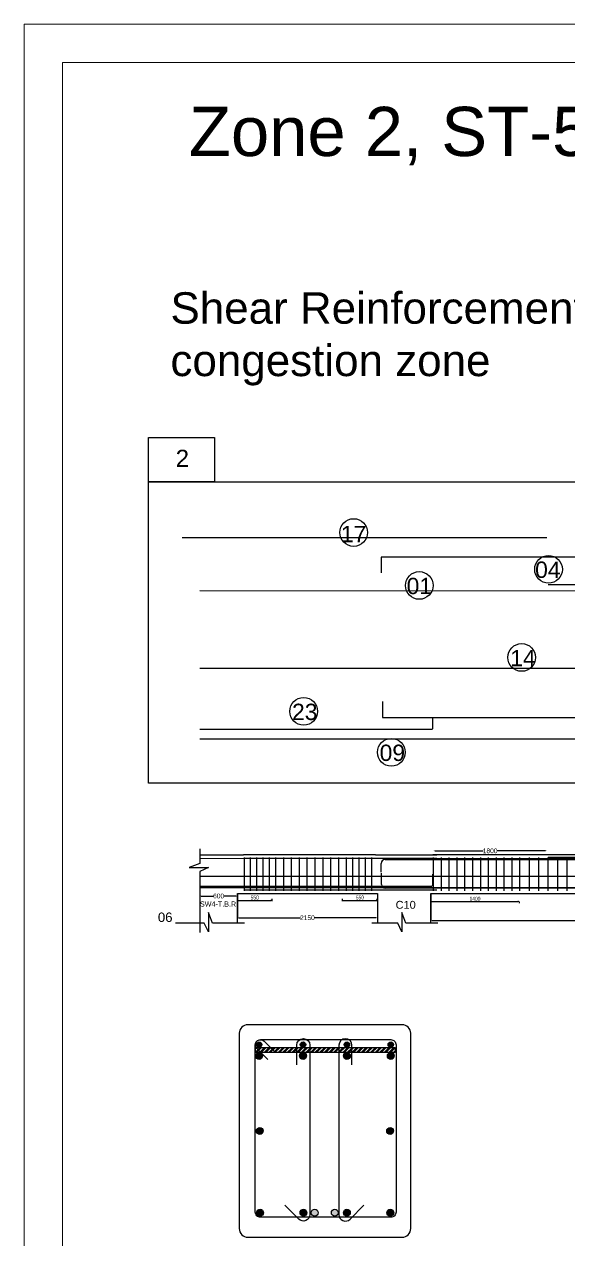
# Model space of a CAD drawing. Header units: inches. Extents: x 16 to 269, y 163 to 682.
# Drawn here: x 28.62 to 35.1, y 398.98 to 413.47 of the extents above; entities that cross this region are included whole.
import ezdxf
from ezdxf.enums import TextEntityAlignment as Align

# ---------------------------------------------------------------- set-up
doc = ezdxf.new("R2010")
doc.units = ezdxf.units.IN
doc.header["$MEASUREMENT"] = 0
doc.layers.get('Defpoints').update_dxf_attribs({"lineweight": 5})
for name, color, linetype in [('AutoRebar - BBS', 2, 'Continuous'), ('C', 7, 'Continuous'), ('MASSE', 7, 'Continuous'), ('S-ADDREINF', 3, 'Continuous'), ('S-MAINBAR', 5, 'Continuous'), ('S-OUTLINE', 7, 'Continuous'), ('S-SKIN', 6, 'Continuous'), ('S-STIRRUP', 1, 'Continuous'), ('S-TEXT', 2, 'Continuous'), ('Text', 7, 'Continuous')]:
    doc.layers.add(name, color=color, linetype=linetype)
doc.layers.add('Dim', color=7, linetype='Continuous', lineweight=5)
doc.layers.add('Sheet_Borders', color=7, linetype='Continuous', lineweight=5)
doc.styles.add('Arch-Dim', font='swisscl.ttf')
doc.styles.get("Standard").update_dxf_attribs({"font": 'arial.ttf'})
doc.dimstyles.new('MMS-25', dxfattribs={"dimscale": 25, "dimtxt": 2.5, "dimasz": 0.75, "dimexe": 1, "dimexo": 1, "dimgap": 0.5, "dimtad": 1, "dimdec": 0, "dimdsep": 46, "dimtxsty": 'Arch-Dim', "dimblk": 'DOT', "dimcen": 2, "dimclrd": 11, "dimclre": 11, "dimclrt": 256, "dimazin": 0, "dimtfac": 1, "dimtdec": 0, "dimtix": 1, "dimtmove": 2, "dimatfit": 3, "dimfxl": 1.5, "dimtolj": 1, "dimarcsym": 0})
doc.dimstyles.get("Standard").update_dxf_attribs({"dimtxt": 0.18, "dimasz": 0.18, "dimexe": 0.18, "dimexo": 0.0625, "dimgap": 0.09, "dimtad": 0, "dimtih": 1, "dimtoh": 1, "dimdec": 4, "dimzin": 0, "dimdsep": 46, "dimtxsty": 'Standard', "dimcen": 0.09, "dimadec": 0, "dimazin": 0, "dimtfac": 1, "dimtdec": 4, "dimtofl": 0, "dimtmove": 0, "dimatfit": 3, "dimfxl": 1, "dimtolj": 1, "dimtzin": 0, "dimarcsym": 0})

# ---------------------------------------------------------------- blocks, each defined once
blk = doc.blocks.new('sheet')
at = {"layer": 'Sheet_Borders', "linetype": 'Continuous', "lineweight": 0}
for p, q in [((-428.475, 35.187), (-428.475, 77.192)), ((-428.475, 77.192), (-369.075, 77.192)), ((-428.475, 35.187), (-428.475, 77.192)), ((-428.475, 77.192), (-369.075, 77.192)), ((-427.768, 35.894), (-427.768, 76.484)), ((-427.768, 76.484), (-369.782, 76.484)), ((-369.782, 76.484), (-427.768, 76.484)), ((-427.768, 76.484), (-427.768, 35.894))]:
    blk.add_line(p, q, dxfattribs=at)
blk = doc.blocks.new('*D269')
at = {"layer": 'Defpoints', "color": 0, "transparency": 16777216}
for p in [(-44470, -19457), (-44470, -19494), (-43870, -19457)]:
    blk.add_point(p, dxfattribs=at)
at = {"layer": 'MASSE', "color": 0, "lineweight": -2, "transparency": 16777216}
for p, q in [((-44470, -19467), (-44470, -19505)), ((-44449, -19494), (-44254, -19494)), ((-43892, -19494), (-44087, -19494)), ((-43870, -19467), (-43870, -19505))]:
    blk.add_line(p, q, dxfattribs=at)
at = {"layer": 'MASSE', "color": 0, "transparency": 16777216}
for points in [[(-44449, -19490), (-44449, -19498), (-44470, -19494)], [(-43892, -19490), (-43892, -19498), (-43870, -19494)]]:
    blk.add_solid(points, dxfattribs=at)
at = {"layer": 'MASSE', "color": 0, "transparency": 16777216, "insert": (-44170, -19494), "char_height": 75, "attachment_point": 5}
blk.add_mtext('\\A1;600', dxfattribs=at)
blk = doc.blocks.new('*D46')
at = {"layer": 'Defpoints', "color": 0, "transparency": 16777216}
for p in [(-43870, -19457), (-41645, -19457), (-41645, -19840)]:
    blk.add_point(p, dxfattribs=at)
at = {"layer": 'MASSE', "color": 0, "lineweight": -2, "transparency": 16777216}
for p, q in [((-43870, -19467), (-43870, -19851)), ((-41645, -19467), (-41645, -19851)), ((-43849, -19840), (-42870, -19840)), ((-41666, -19840), (-42645, -19840))]:
    blk.add_line(p, q, dxfattribs=at)
at = {"layer": 'MASSE', "color": 0, "transparency": 16777216}
for points in [[(-43849, -19837), (-43849, -19844), (-43870, -19840)], [(-41666, -19837), (-41666, -19844), (-41645, -19840)]]:
    blk.add_solid(points, dxfattribs=at)
at = {"layer": 'MASSE', "color": 0, "transparency": 16777216, "insert": (-42758, -19840), "char_height": 75, "attachment_point": 5}
blk.add_mtext('\\A1;2150', dxfattribs=at)
blk = doc.blocks.new('*D47')
at = {"layer": 'Defpoints', "color": 0, "transparency": 16777216}
for p in [(-40795, -19457), (-35434, -19457), (-35434, -19882)]:
    blk.add_point(p, dxfattribs=at)
at = {"layer": 'MASSE', "color": 0, "lineweight": -2, "transparency": 16777216}
for p, q in [((-40795, -19467), (-40795, -19893)), ((-35434, -19467), (-35434, -19893)), ((-40773, -19882), (-38398, -19882)), ((-35455, -19882), (-37831, -19882))]:
    blk.add_line(p, q, dxfattribs=at)
at = {"layer": 'MASSE', "color": 0, "transparency": 16777216}
for points in [[(-40773, -19878), (-40773, -19885), (-40795, -19882)], [(-35455, -19878), (-35455, -19885), (-35434, -19882)]]:
    blk.add_solid(points, dxfattribs=at)
at = {"layer": 'MASSE', "color": 0, "transparency": 16777216, "insert": (-38114, -19882), "char_height": 190, "attachment_point": 5}
blk.add_mtext('\\A1;5360', dxfattribs=at)
blk = doc.blocks.new('*D258')
at = {"layer": 'Defpoints', "color": 0, "transparency": 16777216}
for p in [(-40754, -18776), (-38954, -18776), (-38954, -18776)]:
    blk.add_point(p, dxfattribs=at)
at = {"layer": 'MASSE', "color": 0, "lineweight": -2, "transparency": 16777216}
for p, q in [((-40733, -18776), (-39963, -18776)), ((-38976, -18776), (-39746, -18776))]:
    blk.add_line(p, q, dxfattribs=at)
at = {"layer": 'MASSE', "color": 0, "transparency": 16777216}
for points in [[(-40733, -18773), (-40733, -18780), (-40754, -18776)], [(-38976, -18773), (-38976, -18780), (-38954, -18776)]]:
    blk.add_solid(points, dxfattribs=at)
at = {"layer": 'MASSE', "color": 0, "transparency": 16777216, "insert": (-39854, -18776), "char_height": 75, "attachment_point": 5}
blk.add_mtext('\\A1;1800', dxfattribs=at)
blk = doc.blocks.new('_Dot')
at = {"color": 0, "lineweight": -2}
blk.add_line((-0.5, 0), (-1, 0), dxfattribs=at)
at = {"color": 0, "const_width": 0.5}
blk.add_lwpolyline([(-0.25, 0, 1), (0.25, 0, 1)], format="xyb", close=True, dxfattribs=at)
blk = doc.blocks.new('*D266')
at = {"layer": 'Defpoints', "color": 0, "transparency": 16777216}
for p in [(-43870, -19602), (-43320, -19563), (-43320, -19602)]:
    blk.add_point(p, dxfattribs=at)
at = {"layer": 'Dim', "color": 11, "linetype": 'ByBlock', "lineweight": -2, "transparency": 16777216}
for p, q in [((-43870, -19577), (-43870, -19538)), ((-43852, -19563), (-43339, -19563)), ((-43320, -19577), (-43320, -19538))]:
    blk.add_line(p, q, dxfattribs=at)
at = {"layer": 'Dim', "color": 11, "lineweight": -2, "transparency": 16777216, "xscale": 18.75, "yscale": 18.75, "zscale": 18.75, "rotation": 180}
blk.add_blockref('_Dot', (-43870, -19563), dxfattribs=at)
at = {"layer": 'Dim', "color": 11, "lineweight": -2, "transparency": 16777216, "xscale": 18.75, "yscale": 18.75, "zscale": 18.75}
blk.add_blockref('_Dot', (-43320, -19563), dxfattribs=at)
at = {"layer": 'Dim', "transparency": 16777216, "insert": (-43595, -19518), "char_height": 62.5, "attachment_point": 5, "style": 'Arch-Dim'}
blk.add_mtext('\\A1;550', dxfattribs=at)
blk = doc.blocks.new('*D277')
at = {"layer": 'Defpoints', "color": 0, "transparency": 16777216}
for p in [(-42198, -19602), (-41648, -19563), (-41648, -19602)]:
    blk.add_point(p, dxfattribs=at)
at = {"layer": 'Dim', "color": 11, "linetype": 'ByBlock', "lineweight": -2, "transparency": 16777216}
for p, q in [((-42198, -19577), (-42198, -19538)), ((-42180, -19563), (-41667, -19563)), ((-41648, -19577), (-41648, -19538))]:
    blk.add_line(p, q, dxfattribs=at)
at = {"layer": 'Dim', "color": 11, "lineweight": -2, "transparency": 16777216, "xscale": 18.75, "yscale": 18.75, "zscale": 18.75, "rotation": 180}
blk.add_blockref('_Dot', (-42198, -19563), dxfattribs=at)
at = {"layer": 'Dim', "color": 11, "lineweight": -2, "transparency": 16777216, "xscale": 18.75, "yscale": 18.75, "zscale": 18.75}
blk.add_blockref('_Dot', (-41648, -19563), dxfattribs=at)
at = {"layer": 'Dim', "transparency": 16777216, "insert": (-41923, -19518), "char_height": 62.5, "attachment_point": 5, "style": 'Arch-Dim'}
blk.add_mtext('\\A1;550', dxfattribs=at)
blk = doc.blocks.new('*D278')
at = {"layer": 'Defpoints', "color": 0, "transparency": 16777216}
for p in [(-40795, -19565), (-39395, -19565), (-39395, -19582)]:
    blk.add_point(p, dxfattribs=at)
at = {"layer": 'Dim', "color": 11, "linetype": 'ByBlock', "lineweight": -2, "transparency": 16777216}
for p, q in [((-40795, -19590), (-40795, -19607)), ((-40776, -19582), (-39413, -19582)), ((-39395, -19590), (-39395, -19607))]:
    blk.add_line(p, q, dxfattribs=at)
at = {"layer": 'Dim', "color": 11, "lineweight": -2, "transparency": 16777216, "xscale": 18.75, "yscale": 18.75, "zscale": 18.75, "rotation": 180}
blk.add_blockref('_Dot', (-40795, -19582), dxfattribs=at)
at = {"layer": 'Dim', "color": 11, "lineweight": -2, "transparency": 16777216, "xscale": 18.75, "yscale": 18.75, "zscale": 18.75}
blk.add_blockref('_Dot', (-39395, -19582), dxfattribs=at)
at = {"layer": 'Dim', "transparency": 16777216, "insert": (-40095, -19538), "char_height": 62.5, "attachment_point": 5, "style": 'Arch-Dim'}
blk.add_mtext('\\A1;1400', dxfattribs=at)
blk = doc.blocks.new('5648095000')
h = blk.add_hatch(color=104)
h.dxf.hatch_style = 1
edge = h.paths.add_edge_path()
edge.add_arc((-42642.06031, -24531.16622), 54.49733, 0, 360)
edge = h.paths.add_edge_path()
edge.add_arc((-42322.79896, -24531.16622), 54.49733, 0, 360)
at = {"layer": 'S-ADDREINF'}
h = blk.add_hatch(color=256, dxfattribs=at)
edge = h.paths.add_edge_path()
edge.add_arc((-43525.73194, -22037.76309), 54.49733, 0, 360)
h = blk.add_hatch(color=256, dxfattribs=at)
edge = h.paths.add_edge_path()
edge.add_arc((-42828.16613, -22037.76309), 54.49733, 0, 360)
h = blk.add_hatch(color=256, dxfattribs=at)
edge = h.paths.add_edge_path()
edge.add_arc((-42130.60032, -22037.76309), 54.49733, 0, 360)
h = blk.add_hatch(color=256, dxfattribs=at)
edge = h.paths.add_edge_path()
edge.add_arc((-41433.03452, -22037.76309), 54.49733, 0, 360)
at = {"layer": 'S-MAINBAR'}
h = blk.add_hatch(color=256, dxfattribs=at)
edge = h.paths.add_edge_path()
edge.add_arc((-43525.73194, -21857.92191), 43.59786, 0, 360)
h = blk.add_hatch(color=256, dxfattribs=at)
edge = h.paths.add_edge_path()
edge.add_arc((-42828.16613, -21857.92191), 43.59786, 0, 360)
h = blk.add_hatch(color=256, dxfattribs=at)
edge = h.paths.add_edge_path()
edge.add_arc((-42130.60032, -21857.92191), 43.59786, 0, 360)
h = blk.add_hatch(color=256, dxfattribs=at)
edge = h.paths.add_edge_path()
edge.add_arc((-41433.03452, -21857.92191), 43.59786, 0, 360)
h = blk.add_hatch(color=256, dxfattribs=at)
edge = h.paths.add_edge_path()
edge.add_arc((-43511.35374, -24531.16622), 54.49733, 0, 360)
h = blk.add_hatch(color=256, dxfattribs=at)
edge = h.paths.add_edge_path()
edge.add_arc((-42821.05424, -24531.16622), 54.49733, 0, 360)
h = blk.add_hatch(color=256, dxfattribs=at)
edge = h.paths.add_edge_path()
edge.add_arc((-42130.75475, -24531.16622), 54.49733, 0, 360)
h = blk.add_hatch(color=256, dxfattribs=at)
edge = h.paths.add_edge_path()
edge.add_arc((-41440.45525, -24531.16622), 54.49733, 0, 360)
at = {"layer": 'S-SKIN'}
h = blk.add_hatch(color=256, dxfattribs=at)
edge = h.paths.add_edge_path()
edge.add_arc((-43514.83247, -23231.25459), 54.49733, 0, 360)
h = blk.add_hatch(color=256, dxfattribs=at)
edge = h.paths.add_edge_path()
edge.add_arc((-41443.93398, -23231.25459), 54.49733, 0, 360)
at = {"layer": 'S-TEXT', "transparency": 33554687}
h = blk.add_hatch(dxfattribs=at)
h.set_pattern_fill('ANSI32', scale=5.449733)
h.set_pattern_definition([(45, (-586184.48, 963700.27), (-36.7049977, 36.7049977), []), (45, (-586160.01, 963700.27), (-36.7049977, 36.7049977), [])])
h.paths.add_polyline_path([(-41362.3716, -21903.11223), (-43584.11271, -21903.11223), (-43584.11271, -21983.91031), (-41362.3716, -21983.91031)])
at = {"color": 5, "lineweight": 30}
for p, q in [((-31519.19256, -14546.20968), (-38929.38256, -14546.20968)), ((-44470.48483, -16993.6463), (-35241.06315, -16993.6463)), ((-31519.19256, -18882.59384), (-38929.38256, -18882.59384)), ((-44470.48483, -19356.52166), (-34490.18026, -19356.52166))]:
    blk.add_line(p, q, dxfattribs=at)
at = {"color": 116, "lineweight": 30, "true_color": 0x136734}
for p, q in [((-41524.95845, -18915.90719), (-31519.29049, -18915.90719)), ((-34665.9883, -19370.19797), (-41519.31511, -19370.19797))]:
    blk.add_line(p, q, dxfattribs=at)
blk.add_lwpolyline([(-45283.86038, -12908.50529), (-13099.18579, -12908.50529), (-13099.18579, -17701.79406), (-45283.86038, -17701.79406)], close=True)
for points in [[(-31539.29049, -14105.53081), (-41586.07297, -14105.53081), (-41586.07297, -14355.53081)], [(-41565.74453, -16402.19361), (-41565.74453, -16652.19361), (-34815.01678, -16652.19361)]]:
    blk.add_lwpolyline(points, dxfattribs=at)
at = {"color": 104, "lineweight": 30}
for points in [[(-40767.77736, -16654.57607), (-40767.77736, -16827.65265, -0.4142135624), (-40787.77736, -16847.65265), (-44470.48483, -16847.65265)], [(-40767.77736, -19147.63798), (-40767.77736, -19320.71456, -0.4142135624), (-40787.77736, -19340.71456), (-44470.48483, -19340.71456)]]:
    blk.add_lwpolyline(points, format="xyb", dxfattribs=at)
at = {"color": 3}
blk.add_circle((-42023.35646, -13712.84352), 220, dxfattribs=at)
at = {"color": 116, "true_color": 0x136734}
blk.add_circle((-38926.05269, -14298.82525), 220, dxfattribs=at)
at = {"color": 5}
for centre in [(-40980.77006, -14554.69921), (-41424.65994, -17207.91276)]:
    blk.add_circle(centre, 220, dxfattribs=at)
at = {"color": 6}
blk.add_circle((-39352.77862, -15699.77423), 220, dxfattribs=at)
at = {"color": 104}
blk.add_circle((-42816.97254, -16556.90928), 220, dxfattribs=at)
at = {"layer": 'AutoRebar - BBS', "color": 5, "lineweight": 30}
blk.add_lwpolyline([(-43385.97167, -22095.89974), (-43561.78877, -21920.08264, -0.6681786379), (-43503.18307, -21778.59597), (-41432.82157, -21778.59597, -0.4142135624), (-41349.9406, -21861.47694), (-41349.9406, -24521.19815, -0.4142135624), (-41432.82157, -24604.07912), (-43503.18307, -24604.07912, -0.4142135624), (-43586.06405, -24521.19815), (-43586.06405, -21861.47694, -0.6681786379), (-43444.57737, -21802.87124), (-43268.76027, -21978.68834)], format="xyb", dxfattribs=at)
at = {"layer": 'AutoRebar - BBS', "color": 240, "lineweight": 30, "true_color": 0xed1f24}
for points in [[(-42926.94954, -22178.95153), (-42926.94954, -21866.82184, -1), (-42718.86308, -21866.82184), (-42718.86308, -24559.79973, -0.6681786379), (-42896.47598, -24633.3694), (-43117.185, -24412.66038)], [(-42049.82269, -22179.66518), (-42049.82269, -21867.53549, 1), (-42257.90915, -21867.53549), (-42257.90915, -24560.51337, 0.6681786379), (-42080.29625, -24634.08305), (-41859.58723, -24413.37403)]]:
    blk.add_lwpolyline(points, format="xyb", dxfattribs=at)
at = {"layer": 'S-ADDREINF', "lineweight": 30}
blk.add_line((-44748.52937, -13793.77688), (-38954.38256, -13793.77688), dxfattribs=at)
at = {"layer": 'S-ADDREINF'}
for centre in [(-43525.73194, -22037.76309), (-42828.16613, -22037.76309), (-42130.60032, -22037.76309), (-41433.03452, -22037.76309)]:
    blk.add_circle(centre, 54.49733, dxfattribs=at)
at = {"layer": 'S-MAINBAR', "lineweight": 30}
for p, q in [((-44470.48483, -14637.37976), (-37725.90674, -14638.30454)), ((-44470.48483, -18894.68822), (-37725.90674, -18895.613))]:
    blk.add_line(p, q, dxfattribs=at)
at = {"layer": 'S-MAINBAR'}
for p, q in [((-43760.47468, -18894.59384), (-41690.47468, -18894.59384)), ((-41690.47468, -18894.59384), (-40699.63507, -18894.59384)), ((-43760.47468, -19396.59384), (-41690.47468, -19396.59384)), ((-41690.47468, -19396.59384), (-40699.63507, -19396.59384))]:
    blk.add_line(p, q, dxfattribs=at)
at = {"layer": 'S-MAINBAR', "color": 116, "lineweight": 30, "true_color": 0x136734}
for p, q in [((-41586.09832, -19113.58675), (-41586.08066, -18975.90719)), ((-41579.31511, -19310.19797), (-41579.33276, -19132.51841))]:
    blk.add_line(p, q, dxfattribs=at)
at = {"layer": 'S-MAINBAR'}
for centre, radius in [((-43525.73194, -21857.92191), 43.59786), ((-42828.16613, -21857.92191), 43.59786), ((-42130.60032, -21857.92191), 43.59786), ((-41433.03452, -21857.92191), 43.59786), ((-43511.35374, -24531.16622), 54.49733), ((-42821.05424, -24531.16622), 54.49733), ((-42130.75475, -24531.16622), 54.49733), ((-41440.45525, -24531.16622), 54.49733)]:
    blk.add_circle(centre, radius, dxfattribs=at)
at = {"layer": 'S-MAINBAR', "color": 104}
for centre in [(-42642.06031, -24531.16622), (-42322.79896, -24531.16622)]:
    blk.add_circle(centre, 54.49733, dxfattribs=at)
at = {"layer": 'S-MAINBAR', "color": 116, "lineweight": 30, "true_color": 0x136734}
for centre, start, end in [((-41526.08066, -18975.90719), 90, 180), ((-41519.31511, -19310.19797), 180, 270)]:
    blk.add_arc(centre, 60, start, end, dxfattribs=at)
at = {"layer": 'S-OUTLINE'}
for p, q in [((-44470.48483, -18836.59384), (-43775.47468, -18836.59384)), ((-41675.31526, -18836.59384), (-40699.63507, -18836.59384)), ((-43870.48483, -19926.32514), (-43870.48483, -19456.58007)), ((-43870.48483, -19456.58007), (-43775.47468, -19456.58007)), ((-41644.64521, -19456.58007), (-41644.64521, -19926.32514)), ((-40794.64521, -19926.32514), (-40794.64521, -19456.58007)), ((-40794.64521, -19456.58007), (-40699.63507, -19456.58007))]:
    blk.add_line(p, q, dxfattribs=at)
for points in [[(-41675.47468, -18836.59384), (-43775.47468, -18836.59384)], [(-35464.38256, -18836.59384), (-40764.38256, -18836.59384)]]:
    blk.add_lwpolyline(points, dxfattribs=at)
for points in [[(-43776.30415, -19456.58007, 0.0082964061), (-43775.47468, -19456.59384), (-41644.64521, -19456.58007)], [(-40765.29122, -19456.58007, 0.0075734611), (-40764.38256, -19456.59384), (-35464.38256, -19456.59384)]]:
    blk.add_lwpolyline(points, format="xyb", dxfattribs=at)
blk.add_lwpolyline([(-43841.81644, -24784.42846, 0.4142135624), (-43705.57312, -24920.67178), (-41253.19333, -24920.67178, 0.4142135624), (-41116.95001, -24784.42846), (-41116.95001, -21678.08072, 0.4142135624), (-41253.19333, -21541.8374), (-43705.57312, -21541.8374, 0.4142135624), (-43841.81644, -21678.08072)], format="xyb", close=True, dxfattribs=at)
at = {"layer": 'S-SKIN', "lineweight": 30}
for p, q in [((-44470.48483, -15871.23533), (-32469.80858, -15869.87894)), ((-44470.48483, -19178.50924), (-32475.67493, -19178.50924))]:
    blk.add_line(p, q, dxfattribs=at)
at = {"layer": 'S-SKIN'}
for centre in [(-43514.83247, -23231.25459), (-41443.93398, -23231.25459)]:
    blk.add_circle(centre, 54.49733, dxfattribs=at)
at = {"layer": 'S-STIRRUP'}
for p, q in [((-43760.47468, -19411.59384), (-43760.47468, -18881.59384)), ((-43660.47468, -19411.59384), (-43660.47468, -18881.59384)), ((-43560.47468, -19411.59384), (-43560.47468, -18881.59384)), ((-43460.47468, -19411.59384), (-43460.47468, -18881.59384)), ((-43360.47468, -19411.59384), (-43360.47468, -18881.59384)), ((-43260.47468, -19411.59384), (-43260.47468, -18881.59384)), ((-43135.47468, -19411.59384), (-43135.47468, -18881.59384)), ((-43010.47468, -19411.59384), (-43010.47468, -18881.59384)), ((-42885.47468, -19411.59384), (-42885.47468, -18881.59384)), ((-42760.47468, -19411.59384), (-42760.47468, -18881.59384)), ((-42635.47468, -19411.59384), (-42635.47468, -18881.59384)), ((-42510.47468, -19411.59384), (-42510.47468, -18881.59384)), ((-42385.47468, -19411.59384), (-42385.47468, -18881.59384)), ((-42260.47468, -19411.59384), (-42260.47468, -18881.59384)), ((-42135.47468, -19411.59384), (-42135.47468, -18881.59384)), ((-42035.47468, -19411.59384), (-42035.47468, -18881.59384)), ((-41935.47468, -19411.59384), (-41935.47468, -18881.59384)), ((-41835.47468, -19411.59384), (-41835.47468, -18881.59384)), ((-41735.47468, -19411.59384), (-41735.47468, -18881.59384)), ((-40754.38256, -19410.59384), (-40754.38256, -18882.59384)), ((-40629.38256, -19410.59384), (-40629.38256, -18882.59384)), ((-40504.38256, -19410.59384), (-40504.38256, -18882.59384)), ((-40379.38256, -19410.59384), (-40379.38256, -18882.59384)), ((-40254.38256, -19410.59384), (-40254.38256, -18882.59384)), ((-40129.38256, -19410.59384), (-40129.38256, -18882.59384)), ((-40004.38256, -19410.59384), (-40004.38256, -18882.59384)), ((-39879.38256, -19410.59384), (-39879.38256, -18882.59384)), ((-39754.38256, -19410.59384), (-39754.38256, -18882.59384)), ((-39629.38256, -19410.59384), (-39629.38256, -18882.59384)), ((-39504.38256, -19410.59384), (-39504.38256, -18882.59384)), ((-39379.38256, -19410.59384), (-39379.38256, -18882.59384)), ((-39229.38256, -19410.59384), (-39229.38256, -18882.59384)), ((-39079.38256, -19410.59384), (-39079.38256, -18882.59384)), ((-38929.38256, -19410.59384), (-38929.38256, -18882.59384)), ((-38779.38256, -19410.59384), (-38779.38256, -18882.59384)), ((-38629.38256, -19410.59384), (-38629.38256, -18882.59384))]:
    blk.add_line(p, q, dxfattribs=at)
at = {"layer": 'S-TEXT', "color": 5}
blk.add_lwpolyline([(-45283.86038, -12203.69015), (-44233.38702, -12203.69015), (-44233.38702, -12908.50529), (-45283.86038, -12908.50529)], close=True, dxfattribs=at)
at = {"layer": 'S-TEXT', "color": 1}
for points in [[(-44470.48483, -18744.7591), (-44470.48483, -18974.31581), (-44639.90622, -19038.13597), (-44331.2943, -19038.13597), (-44470.48483, -19102.76812), (-44470.48483, -20076.50204)], [(-43760.87076, -19926.32514), (-44269.25103, -19926.32514), (-44333.07119, -19756.90375), (-44333.07119, -20065.51567), (-44397.70333, -19926.32514), (-44856.17754, -19926.32514)], [(-40685.03114, -19926.32514), (-41193.41141, -19926.32514), (-41257.23157, -19756.90375), (-41257.23157, -20065.51567), (-41321.86372, -19926.32514), (-41732.03029, -19926.32514)]]:
    blk.add_lwpolyline(points, dxfattribs=at)
at = {"layer": 'S-TEXT'}
blk.add_lwpolyline([(-43584.11271, -21903.11223), (-41362.3716, -21903.11223), (-41362.3716, -21983.91031), (-43584.11271, -21983.91031)], close=True, dxfattribs=at)
at = {"xscale": 860.2969868965732, "yscale": 860.2969868965732, "zscale": 860.2969868965732}
blk.add_blockref('sheet', (321357.98245, -72037.10877), dxfattribs=at)
at = {"insert": (-44935.07842, -9891.61751), "char_height": 500, "attachment_point": 1}
blk.add_mtext_dynamic_manual_height_columns('Shear Reinforcement will start after 50 mm from the column face, depend on the stirrups congestion zone', width=29097.0374338, gutter_width=12.5, heights=[0], dxfattribs=at)
at = {"layer": 'C'}
for s, height, p in [('SW4-T.B.R ', 81.266305, (-44162.75946, -19621.66121)), ('C10', 125, (-41196.55903, -19634.17154))]:
    blk.add_text(s, height=height, dxfattribs=at).set_placement(p, align=Align.MIDDLE_CENTER)
at = {"layer": 'S-TEXT', "color": 5}
blk.add_text('2', height=273.55092, dxfattribs=at).set_placement((-44745.83868, -12533.43903), align=Align.MIDDLE_CENTER)
at = {"layer": 'Text', "insert": (-44641.99237, -6942.11698), "char_height": 782.6523227, "attachment_point": 1}
blk.add_mtext_dynamic_manual_height_columns('Zone 2, {\\C1;ST-5 Shows the Beam 1 details drawing with large scale}', width=127894.9863366, gutter_width=65.22103, heights=[0], dxfattribs=at)
at = {"layer": 'Text', "color": 3, "insert": (-42225.34927, -13606.71881), "char_height": 260, "width": 27.6261937, "attachment_point": 1}
blk.add_mtext('17', dxfattribs=at)
at = {"layer": 'Text', "color": 116, "true_color": 0x136734, "insert": (-39138.97671, -14174.71284), "char_height": 260, "width": 12.3304298, "attachment_point": 1}
blk.add_mtext('04', dxfattribs=at)
at = {"layer": 'Text', "color": 5, "width": 27.6261937, "attachment_point": 1}
for s, insert, char_height in [('01', (-41181.11184, -14432.39507), 260), ('09', (-41610.19917, -17086.34476), 260), ('06', (-45135.16848, -19756.6399), 150)]:
    blk.add_mtext(s, dxfattribs=dict(at, insert=insert, char_height=char_height))
at = {"layer": 'Text', "color": 6, "insert": (-39533.64707, -15579.88747), "char_height": 260, "width": 27.6261937, "attachment_point": 1}
blk.add_mtext('14', dxfattribs=at)
at = {"layer": 'Text', "color": 104, "insert": (-43002.51177, -16435.34128), "char_height": 260, "width": 27.6261937, "attachment_point": 1}
blk.add_mtext('23', dxfattribs=at)
at = {"layer": 'Dim', "color": 7}
for base, p1, p2, picture, middle in [((-43320.48483, -19562.7476), (-43870.48483, -19601.68286), (-43320.48483, -19601.68286), '*D266', (-43595.48483, -19518.2399)), ((-41648.32577, -19562.7476), (-42198.32577, -19601.68286), (-41648.32577, -19601.68286), '*D277', (-41923.32577, -19518.2399)), ((-39394.64521, -19582.29096), (-40794.64521, -19564.86896), (-39394.64521, -19564.86896), '*D278', (-40094.64521, -19537.78326))]:
    dim = blk.add_linear_dim(base=base, p1=p1, p2=p2, dimstyle='MMS-25', dxfattribs=at)
    dim.commit()
    dim.dimension.update_dxf_attribs({"geometry": picture, "text_midpoint": middle})
at = {"layer": 'MASSE'}
for base, p1, p2, override, picture, middle in [((-38954.38256, -18776.16543), (-40754.38256, -18776.16543), (-38954.38256, -18776.16543), {"dimtxt": 75, "dimasz": 21.6, "dimexe": 10.8, "dimexo": 10.8, "dimzin": 8}, '*D258', (-39854.38256, -18776.16543)), ((-44470.48483, -19494.09684), (-43870.48483, -19456.58007), (-44470.48483, -19456.58007), {"dimtxt": 75, "dimasz": 21.6, "dimexe": 10.8, "dimexo": 10.8, "dimdec": 2, "dimzin": 8, "dimtdec": 2}, '*D269', (-44170.48483, -19494.09684))]:
    dim = blk.add_linear_dim(base=base, p1=p1, p2=p2, dimstyle='Standard', override=override, dxfattribs=at)
    dim.commit()
    dim.dimension.update_dxf_attribs({"geometry": picture, "text_midpoint": middle})
for base, p1, p2, text, override, picture, middle in [((-41644.64521, -19840.31964), (-43870.48483, -19456.58007), (-41644.64521, -19456.58007), '2150', {"dimtxt": 75, "dimasz": 21.6, "dimexe": 10.8, "dimexo": 10.8, "dimzin": 8}, '*D46', (-42757.56502, -19840.31964)), ((-35433.55309, -19881.72243), (-40794.64521, -19456.58007), (-35433.55309, -19456.58007), '5360', {"dimtxt": 190, "dimasz": 21.6, "dimexe": 10.8, "dimexo": 10.8, "dimzin": 8}, '*D47', (-38114.09915, -19881.72243))]:
    dim = blk.add_linear_dim(base=base, p1=p1, p2=p2, text=text, dimstyle='Standard', override=override, dxfattribs=at)
    dim.commit()
    dim.dimension.update_dxf_attribs({"geometry": picture, "text_midpoint": middle})

msp = doc.modelspace()

# ---------------------------------------------------------------- block references
at = {"color": 0, "xscale": 0.000750173365589114, "yscale": 0.000750173365589114, "zscale": 0.000750173365589114}
msp.add_blockref('5648095000', (64.0695, 417.6955), dxfattribs=at)

doc.saveas('drawing.dxf')
